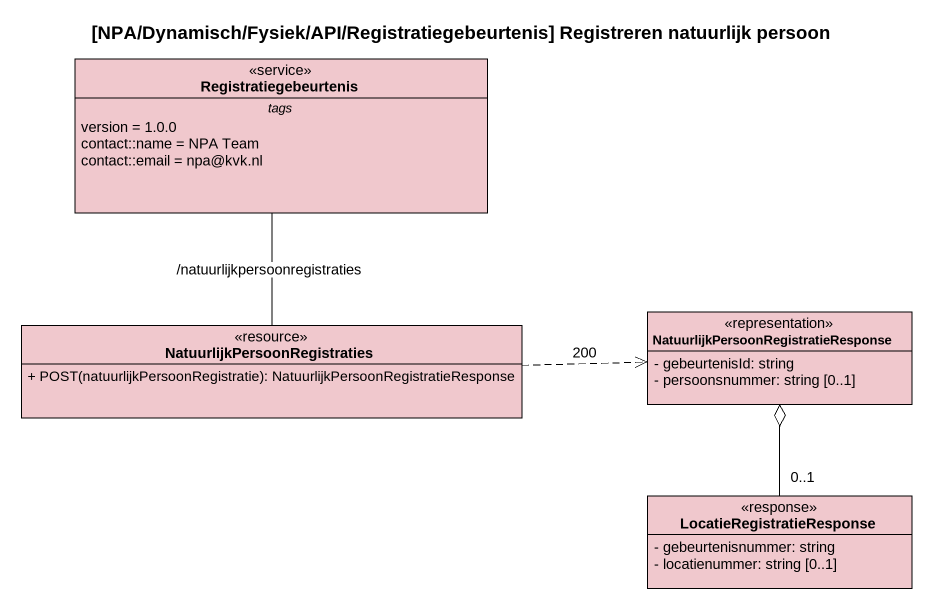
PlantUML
@startuml
title [NPA/Dynamisch/Fysiek/API/Registratiegebeurtenis] Registreren natuurlijk persoon
hide circle
hide empty members
skinparam classAttributeIconSize 0
class Registratiegebeurtenis <<service>> #F0C8CD {
  -- tags --
  version = 1.0.0
  contact::name = NPA Team
  contact::email = npa@kvk.nl
}
class "NatuurlijkPersoonRegistraties" as NatuurlijkPersoonRegistratie <<resource>> #F0C8CD {
  + POST(natuurlijkPersoonRegistratie): NatuurlijkPersoonRegistratieResponse
}
class "NatuurlijkPersoonRegistratieResponse" as NatuurlijkPersoonRegistratie_2 <<representation>> #F0C8CD {
  - gebeurtenisId: string
  - persoonsnummer: string [0..1]
}
class LocatieRegistratieResponse <<response>> #F0C8CD {
  - gebeurtenisnummer: string
  - locatienummer: string [0..1]
}
Registratiegebeurtenis -- NatuurlijkPersoonRegistratie : /natuurlijkpersoonregistraties
NatuurlijkPersoonRegistratie .right.> NatuurlijkPersoonRegistratie_2 : 200
LocatieRegistratieResponse "0..1" -up-o NatuurlijkPersoonRegistratie_2
@enduml
